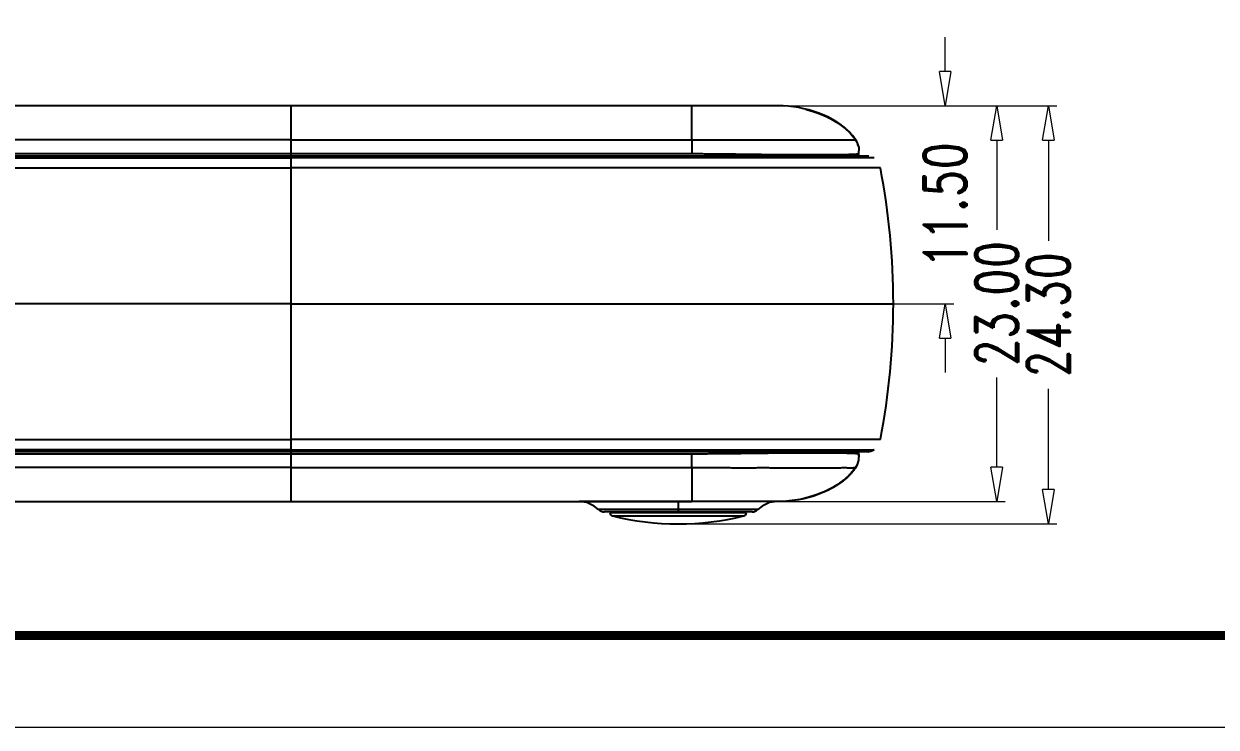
# Model space of a CAD drawing. Header units: millimetres. Extents: x 1884 to 2552, y 611 to 826.
# Drawn here: x 1918.8 to 1988.1, y 611.2 to 652 of the extents above; entities that cross this region are included whole.
import ezdxf

# ---------------------------------------------------------------- set-up
doc = ezdxf.new("R2010")
doc.units = ezdxf.units.MM
doc.layers.add('dim', color=82, linetype='Continuous', lineweight=9)
doc.layers.add('from', color=7, linetype='Continuous', lineweight=13)
doc.styles.add('ROMAND', font='romand.shx', dxfattribs={"width": 0.75, "bigfont": 'gbcbig.shx'})
doc.dimstyles.new('YanXiu', dxfattribs={"dimtxt": 2.5, "dimasz": 2.2, "dimexe": 1, "dimexo": 0, "dimgap": 0.66, "dimtad": 0, "dimzin": 1, "dimdsep": 46, "dimtxsty": 'ROMAND', "dimblk": 'CLOSEDBLANK', "dimcen": 0, "dimclrd": 3, "dimclre": 3, "dimclrt": 7, "dimazin": 0, "dimtfac": 1, "dimtofl": 0, "dimtmove": 0, "dimatfit": 3, "dimldrblk": 'CLOSEDBLANK', "dimfxl": 1, "dimlwd": 5, "dimlwe": 5, "dimarcsym": 0})

# ---------------------------------------------------------------- blocks, each defined once
blk = doc.blocks.new('_ClosedBlank')
at = {"color": 0, "linetype": 'ByBlock', "lineweight": -2}
for p, q in [((-1, 0.167), (0, 0)), ((-1, 0.167), (-1, -0.167)), ((0, 0), (-1, -0.167))]:
    blk.add_line(p, q, dxfattribs=at)
blk = doc.blocks.new('*D57')
at = {"layer": 'Defpoints', "color": 0}
for p in [(1962.601, 647.281), (1969.3, 635.781), (1972.307, 635.781)]:
    blk.add_point(p, dxfattribs=at)
at = {"layer": 'dim', "color": 3, "lineweight": 5}
for p, q in [((1972.307, 649.281), (1972.307, 651.281)), ((1962.601, 647.281), (1972.807, 647.281)), ((1969.3, 635.781), (1972.807, 635.781)), ((1972.307, 633.781), (1972.307, 631.781))]:
    blk.add_line(p, q, dxfattribs=at)
at = {"layer": 'dim', "color": 3, "lineweight": 5, "xscale": 2, "yscale": 2, "zscale": 2}
for p, rotation in [((1972.307, 647.281), 270), ((1972.307, 635.781), 90)]:
    blk.add_blockref('_ClosedBlank', p, dxfattribs=dict(at, rotation=rotation))
at = {"layer": 'dim', "color": 7, "insert": (1972.307, 641.531), "char_height": 2.5, "attachment_point": 5, "rotation": 90, "style": 'ROMAND'}
blk.add_mtext('11.50', dxfattribs=at)
blk = doc.blocks.new('*D58')
at = {"layer": 'Defpoints', "color": 0}
for p in [(1962.601, 647.281), (1962.549, 624.281), (1975.307, 624.281)]:
    blk.add_point(p, dxfattribs=at)
at = {"layer": 'dim', "color": 3, "lineweight": 5}
for p, q in [((1962.601, 647.281), (1975.807, 647.281)), ((1975.307, 645.281), (1975.307, 640.076)), ((1975.307, 626.281), (1975.307, 631.487)), ((1962.549, 624.281), (1975.807, 624.281))]:
    blk.add_line(p, q, dxfattribs=at)
at = {"layer": 'dim', "color": 3, "lineweight": 5, "xscale": 2, "yscale": 2, "zscale": 2}
for p, rotation in [((1975.307, 647.281), 90), ((1975.307, 624.281), 270)]:
    blk.add_blockref('_ClosedBlank', p, dxfattribs=dict(at, rotation=rotation))
at = {"layer": 'dim', "color": 7, "insert": (1975.307, 635.781), "char_height": 2.5, "attachment_point": 5, "rotation": 90, "style": 'ROMAND'}
blk.add_mtext('23.00', dxfattribs=at)
blk = doc.blocks.new('*D59')
at = {"layer": 'Defpoints', "color": 0}
for p in [(1962.601, 647.281), (1956.799, 622.981), (1978.307, 622.981)]:
    blk.add_point(p, dxfattribs=at)
at = {"layer": 'dim', "color": 3, "lineweight": 5}
for p, q in [((1962.601, 647.281), (1978.807, 647.281)), ((1978.307, 645.281), (1978.307, 639.426)), ((1978.307, 624.981), (1978.307, 630.837)), ((1956.799, 622.981), (1978.807, 622.981))]:
    blk.add_line(p, q, dxfattribs=at)
at = {"layer": 'dim', "color": 3, "lineweight": 5, "xscale": 2, "yscale": 2, "zscale": 2}
for p, rotation in [((1978.307, 647.281), 90), ((1978.307, 622.981), 270)]:
    blk.add_blockref('_ClosedBlank', p, dxfattribs=dict(at, rotation=rotation))
at = {"layer": 'dim', "color": 7, "insert": (1978.307, 635.131), "char_height": 2.5, "attachment_point": 5, "rotation": 90, "style": 'ROMAND'}
blk.add_mtext('24.30', dxfattribs=at)

msp = doc.modelspace()

# ---------------------------------------------------------------- linework, layer by layer
at = {"color": 7, "linetype": 'Continuous'}
for p, q in [((1957.599, 647.281), (1910.999, 647.281)), ((1934.299, 647.281), (1934.299, 624.281)), ((1962.601, 647.281), (1954.949, 647.281)), ((1957.599, 645.302), (1957.599, 647.281)), ((1964.21, 647.081), (1964.603, 646.972)), ((1964.603, 646.972), (1964.903, 646.871)), ((1964.789, 646.912), (1964.899, 646.873)), ((1964.85, 646.89), (1964.901, 646.872)), ((1966.221, 646.191), (1966.227, 646.187)), ((1966.227, 646.187), (1966.39, 646.064)), ((1966.26, 646.163), (1966.27, 646.156)), ((1966.27, 646.156), (1966.501, 645.973)), ((1966.39, 646.064), (1966.471, 645.995)), ((1966.394, 646.061), (1966.497, 645.976)), ((1966.536, 645.943), (1966.494, 645.978)), ((1966.501, 645.973), (1966.747, 645.743)), ((1966.527, 645.95), (1966.596, 645.889)), ((1966.6, 645.885), (1966.571, 645.911)), ((1966.625, 645.862), (1966.6, 645.885)), ((1966.715, 645.776), (1966.766, 645.725)), ((1966.731, 645.76), (1966.716, 645.774)), ((1966.716, 645.774), (1966.982, 645.478)), ((1966.728, 645.754), (1966.85, 645.629)), ((1966.747, 645.743), (1966.864, 645.611)), ((1966.766, 645.725), (1966.793, 645.696)), ((1966.78, 645.71), (1966.771, 645.719)), ((1966.803, 645.685), (1966.786, 645.703)), ((1966.813, 645.674), (1966.799, 645.689)), ((1957.599, 645.302), (1957.598, 644.505)), ((1966.811, 645.677), (1967.113, 645.302)), ((1966.835, 645.65), (1966.813, 645.674)), ((1966.835, 645.651), (1966.813, 645.674)), ((1966.832, 645.654), (1966.853, 645.631)), ((1966.84, 645.646), (1966.88, 645.6)), ((1966.849, 645.635), (1966.871, 645.61)), ((1966.866, 645.617), (1966.886, 645.593)), ((1966.871, 645.611), (1966.921, 645.553)), ((1966.91, 645.565), (1966.893, 645.586)), ((1966.903, 645.573), (1967.112, 645.302)), ((1966.982, 645.478), (1966.91, 645.565)), ((1966.912, 645.563), (1967.04, 645.403)), ((1967.015, 645.436), (1966.921, 645.553)), ((1966.991, 645.467), (1967.002, 645.453)), ((1967.002, 645.453), (1967.112, 645.303)), ((1967.112, 645.303), (1967.112, 645.303)), ((1967.112, 645.303), (1967.112, 645.302)), ((1967.113, 645.302), (1967.113, 645.302)), ((1911, 644.505), (1957.598, 644.505)), ((1934.299, 644.385), (1967.514, 644.385)), ((1967.281, 644.502), (1967.262, 644.385)), ((1967.285, 644.535), (1967.281, 644.502)), ((1967.494, 644.385), (1967.849, 644.385)), ((1967.84, 644.385), (1967.838, 644.385)), ((1967.838, 644.385), (1967.853, 644.385)), ((1967.845, 644.385), (1967.852, 644.385)), ((1967.846, 644.385), (1967.853, 644.385)), ((1967.847, 644.385), (1967.856, 644.385)), ((1967.849, 644.385), (1967.873, 644.384)), ((1900.052, 643.671), (1934.299, 643.671)), ((1968.546, 643.671), (1934.299, 643.671)), ((1967.713, 644.267), (1967.513, 644.267)), ((1967.866, 644.267), (1967.713, 644.267)), ((1968.182, 644.267), (1967.866, 644.267)), ((1934.299, 635.781), (1899.298, 635.781)), ((1934.299, 635.781), (1969.3, 635.781)), ((1900.052, 627.892), (1934.299, 627.892)), ((1968.546, 627.892), (1934.299, 627.892)), ((1934.299, 627.178), (1900.758, 627.178)), ((1934.299, 627.296), (1900.929, 627.296)), ((1911, 627.058), (1957.598, 627.058)), ((1934.299, 627.296), (1967.669, 627.296)), ((1957.599, 626.26), (1957.598, 627.058)), ((1959.566, 627.178), (1959.454, 627.178)), ((1967.262, 627.178), (1967.281, 627.061)), ((1967.848, 627.178), (1967.619, 627.178)), ((1967.669, 627.296), (1968.183, 627.296)), ((1967.724, 627.178), (1967.705, 627.178)), ((1967.824, 627.178), (1967.817, 627.178)), ((1967.828, 627.178), (1967.827, 627.178)), ((1967.835, 627.178), (1967.828, 627.178)), ((1967.85, 627.178), (1967.84, 627.178)), ((1967.85, 627.178), (1967.844, 627.178)), ((1967.855, 627.178), (1967.848, 627.178)), ((1967.86, 627.178), (1967.85, 627.178)), ((1967.864, 627.179), (1967.851, 627.178)), ((1967.866, 627.179), (1967.855, 627.178)), ((1967.865, 627.179), (1967.862, 627.178)), ((1967.865, 627.179), (1967.863, 627.178)), ((1967.873, 627.179), (1967.865, 627.179)), ((1967.952, 627.189), (1967.919, 627.183)), ((1967.987, 627.197), (1967.952, 627.189)), ((1968.022, 627.208), (1967.985, 627.197)), ((1968.057, 627.222), (1968.02, 627.208)), ((1968.16, 627.279), (1968.126, 627.257)), ((1968.183, 627.296), (1968.16, 627.279)), ((1957.599, 626.26), (1957.599, 624.281)), ((1966.532, 625.617), (1966.451, 625.548)), ((1966.748, 625.82), (1966.501, 625.59)), ((1966.61, 625.687), (1966.517, 625.604)), ((1966.677, 625.75), (1966.742, 625.815)), ((1966.904, 625.99), (1966.729, 625.809)), ((1966.785, 625.859), (1966.741, 625.813)), ((1966.926, 626.023), (1966.748, 625.82)), ((1966.771, 625.844), (1966.794, 625.869)), ((1966.784, 625.858), (1966.782, 625.856)), ((1966.809, 625.884), (1966.784, 625.858)), ((1966.789, 625.863), (1966.787, 625.861)), ((1966.818, 625.894), (1966.807, 625.882)), ((1966.816, 625.892), (1966.836, 625.913)), ((1966.845, 625.923), (1966.832, 625.909)), ((1966.864, 625.944), (1966.841, 625.918)), ((1966.884, 625.967), (1966.856, 625.935)), ((1966.901, 625.987), (1966.862, 625.943)), ((1966.88, 625.962), (1966.929, 626.02)), ((1966.966, 626.065), (1966.896, 625.981)), ((1967.112, 626.26), (1966.904, 625.99)), ((1966.929, 626.02), (1967.026, 626.141)), ((1967.002, 626.11), (1966.934, 626.026)), ((1967.112, 626.26), (1967.002, 626.11)), ((1967.112, 626.26), (1967.112, 626.26)), ((1967.112, 626.26), (1967.112, 626.26)), ((1967.113, 626.261), (1967.113, 626.261)), ((1967.113, 626.261), (1967.113, 626.261)), ((1965.512, 624.95), (1965.483, 624.936)), ((1965.879, 625.148), (1965.829, 625.119)), ((1965.982, 625.211), (1965.953, 625.193)), ((1906.049, 624.281), (1957.599, 624.281)), ((1962.599, 624.281), (1951.049, 624.281)), ((1956.799, 624.281), (1956.799, 623.681)), ((1964.242, 624.491), (1964.168, 624.471)), ((1964.603, 624.59), (1964.21, 624.481)), ((1964.903, 624.692), (1964.603, 624.59)), ((1964.901, 624.691), (1964.85, 624.673)), ((1961.432, 623.814), (1952.166, 623.814)), ((1961.092, 623.681), (1952.506, 623.681)), ((1952.827, 623.681), (1952.828, 623.635)), ((1952.827, 623.681), (1952.828, 623.635)), ((1952.828, 623.635), (1960.77, 623.635)), ((1960.771, 623.681), (1960.77, 623.635)), ((1960.771, 623.681), (1960.77, 623.635)), ((1952.98, 623.444), (1960.618, 623.444))]:
    msp.add_line(p, q, dxfattribs=at)
for points in [[(1964.21, 647.081), (1964.409, 647.029), (1964.602, 646.973), (1964.789, 646.912)], [(1964.212, 647.081), (1964.878, 646.881), (1965.47, 646.634), (1965.99, 646.347), (1966.436, 646.027), (1966.811, 645.677)], [(1964.229, 647.076), (1964.257, 647.07), (1964.508, 647.001)], [(1964.843, 646.892), (1965.01, 646.832), (1965.266, 646.727), (1965.439, 646.647)], [(1965.481, 646.628), (1965.623, 646.557), (1965.769, 646.478), (1965.908, 646.397)], [(1965.483, 646.627), (1965.494, 646.622), (1965.672, 646.531), (1965.77, 646.477), (1965.829, 646.444), (1965.879, 646.415), (1965.948, 646.373)], [(1965.487, 646.625), (1965.513, 646.613), (1965.747, 646.49), (1965.967, 646.361), (1965.979, 646.353)], [(1965.908, 646.397), (1966.04, 646.314), (1966.165, 646.231), (1966.283, 646.146), (1966.394, 646.061)], [(1966.01, 646.333), (1966.169, 646.228), (1966.351, 646.095)], [(1966.038, 646.316), (1966.124, 646.259), (1966.211, 646.199), (1966.294, 646.137)], [(1966.351, 646.095), (1966.513, 645.963), (1966.639, 645.849), (1966.717, 645.774)], [(1966.375, 646.076), (1966.453, 646.013), (1966.527, 645.95)], [(1966.497, 645.976), (1966.592, 645.893), (1966.675, 645.815), (1966.742, 645.749), (1966.777, 645.712)], [(1966.674, 645.815), (1966.66, 645.829), (1966.643, 645.845)], [(1966.927, 645.545), (1966.932, 645.539), (1966.947, 645.521)], [(1966.965, 645.499), (1966.986, 645.473), (1967.009, 645.444), (1967.033, 645.412), (1967.058, 645.378), (1967.083, 645.344), (1967.108, 645.309), (1967.111, 645.305)], [(1967.111, 645.305), (1967.186, 645.178), (1967.288, 644.857), (1967.281, 644.502)], [(1967.113, 645.302), (1967.154, 645.238), (1967.164, 645.215)], [(1908.802, 644.385), (1909.565, 644.385), (1909.652, 644.385), (1934.299, 644.385)], [(1959.454, 627.178), (1959.228, 627.178), (1959.114, 627.178), (1934.299, 627.178)], [(1967.639, 627.178), (1960.008, 627.178), (1959.899, 627.178), (1959.566, 627.178)], [(1967.281, 627.061), (1967.288, 627.018), (1967.285, 626.687), (1967.178, 626.368), (1967.111, 626.258)], [(1967.919, 627.183), (1967.888, 627.18), (1967.86, 627.178)], [(1967.985, 627.197), (1967.949, 627.189), (1967.916, 627.183), (1967.886, 627.18)], [(1968.127, 627.257), (1968.092, 627.238), (1968.056, 627.221)], [(1967.169, 626.362), (1967.137, 626.298), (1967.113, 626.261)], [(1967.137, 626.301), (1967.132, 626.29), (1967.121, 626.273)], [(1967.113, 626.261), (1966.811, 625.886), (1966.437, 625.536), (1965.99, 625.216), (1965.471, 624.929), (1964.878, 624.682), (1964.211, 624.481)], [(1966.711, 625.783), (1966.631, 625.706), (1966.501, 625.59), (1966.453, 625.552)], [(1966.753, 625.825), (1966.692, 625.764), (1966.607, 625.684)], [(1967.111, 626.258), (1967.101, 626.243), (1967.074, 626.206), (1967.048, 626.171), (1967.023, 626.137), (1966.998, 626.105), (1966.975, 626.076), (1966.953, 626.049), (1966.935, 626.027)], [(1965.445, 624.918), (1965.252, 624.83), (1964.997, 624.726)], [(1966.005, 625.226), (1965.926, 625.176), (1965.786, 625.094), (1965.638, 625.014), (1965.484, 624.936), (1965.479, 624.934)], [(1965.973, 625.206), (1965.945, 625.188), (1965.726, 625.061), (1965.495, 624.941), (1965.482, 624.935)], [(1965.771, 625.086), (1965.672, 625.032), (1965.494, 624.941)], [(1965.976, 625.207), (1965.866, 625.141), (1965.753, 625.076), (1965.635, 625.012)], [(1966.471, 625.568), (1966.39, 625.499), (1966.227, 625.376), (1966.104, 625.291), (1966.007, 625.227), (1965.998, 625.221)], [(1966.451, 625.548), (1966.365, 625.48), (1966.275, 625.411), (1966.18, 625.343), (1966.08, 625.275), (1966, 625.223)], [(1966.414, 625.52), (1966.335, 625.456), (1966.149, 625.321), (1966.016, 625.234)], [(1966.395, 625.506), (1966.27, 625.407), (1966.08, 625.274)], [(1952.166, 623.814), (1951.925, 624.007), (1951.487, 624.218), (1951.049, 624.281)], [(1962.549, 624.281), (1962.111, 624.218), (1961.673, 624.007), (1961.432, 623.814)], [(1964.168, 624.471), (1963.872, 624.407), (1963.567, 624.355), (1963.253, 624.315), (1962.931, 624.29), (1962.602, 624.281)], [(1964.607, 624.592), (1964.411, 624.534), (1964.21, 624.481)], [(1964.508, 624.562), (1964.257, 624.493), (1964.237, 624.489)], [(1964.863, 624.677), (1964.831, 624.666), (1964.682, 624.615), (1964.529, 624.568), (1964.428, 624.539)], [(1964.997, 624.726), (1964.731, 624.631), (1964.454, 624.546)], [(1964.899, 624.691), (1964.796, 624.653), (1964.607, 624.592)]]:
    msp.add_lwpolyline(points, dxfattribs=at)
for centre, radius, start, end in [((1964.488, 643.494), 3.187, 34.57498, 39.96959), ((1966.24, 644.702), 1.058, 12.75855, 34.53983), ((1927.66, 635.781), 41.64, 349.07816, 10.92184), ((1966.24, 626.86), 1.058, 3.69581, 10.77531), ((1967.841, 627.728), 0.55, 270.32904, 272.49495), ((1966.24, 626.86), 1.058, 325.46017, 352.99765), ((1964.487, 628.07), 3.188, 319.9969, 325.42456), ((1952.506, 624.181), 0.5, 227.2522, 270), ((1953.028, 623.638), 0.2, 181, 256.18294), ((1960.57, 623.638), 0.2, 283.81706, 359), ((1961.092, 624.181), 0.5, 270, 312.7478), ((1956.799, 638.973), 15.991, 256.18294, 283.81706)]:
    msp.add_arc(centre, radius, start, end, dxfattribs=at)
for points, start_tangent, end_tangent in [([(1966.93, 645.541), (1962.599, 647.281)], (-0.641899, 0.766789), (-1, 0)), ([(1934.299, 645.302), (1932.226, 645.302), (1930.291, 645.302), (1928.485, 645.302), (1926.8, 645.302), (1925.225, 645.302), (1923.752, 645.302), (1922.377, 645.303), (1921.095, 645.303), (1919.901, 645.303), (1918.788, 645.303), (1917.751, 645.303), (1916.783, 645.302), (1915.88, 645.302), (1915.041, 645.302), (1914.261, 645.302), (1913.537, 645.303), (1912.865, 645.303), (1912.248, 645.302), (1911.645, 645.302), (1910.999, 645.302)], (-1, 0), (-1, 0.000519)), ([(1934.299, 645.302), (1936.372, 645.302), (1938.307, 645.302), (1940.113, 645.302), (1941.798, 645.302), (1943.373, 645.302), (1944.845, 645.302), (1946.221, 645.303), (1947.503, 645.303), (1948.697, 645.303), (1949.81, 645.303), (1950.847, 645.303), (1951.815, 645.302), (1952.718, 645.302), (1953.557, 645.302), (1954.337, 645.302), (1955.061, 645.303), (1955.733, 645.303), (1956.35, 645.302), (1956.953, 645.302), (1957.599, 645.302)], (1, 0), (1, 0.000519)), ([(1957.599, 645.302), (1957.776, 645.303), (1957.956, 645.304), (1958.135, 645.305), (1958.316, 645.305), (1958.5, 645.305), (1958.683, 645.303), (1958.86, 645.302), (1959.029, 645.302), (1959.193, 645.304), (1959.359, 645.306), (1959.531, 645.309), (1959.711, 645.311), (1959.893, 645.313), (1960.079, 645.314), (1960.274, 645.314), (1960.486, 645.315), (1960.719, 645.314), (1960.974, 645.314), (1961.251, 645.313), (1961.55, 645.312), (1961.872, 645.312), (1962.219, 645.312), (1962.59, 645.313), (1962.996, 645.314), (1963.446, 645.314), (1963.928, 645.314), (1964.403, 645.314), (1964.841, 645.314), (1965.23, 645.314), (1965.562, 645.314), (1965.837, 645.314), (1966.063, 645.313), (1966.249, 645.312), (1966.403, 645.312), (1966.531, 645.312), (1966.637, 645.313), (1966.724, 645.314), (1966.796, 645.314), (1966.855, 645.315), (1966.904, 645.314), (1966.943, 645.314), (1966.973, 645.313), (1966.998, 645.312), (1967.018, 645.311), (1967.036, 645.31), (1967.051, 645.308), (1967.065, 645.306), (1967.077, 645.304), (1967.087, 645.302), (1967.094, 645.302), (1967.103, 645.303), (1967.111, 645.303)], (1, 0.000751), (0.968611, -0.248581)), ([(1957.598, 644.505), (1957.776, 644.505), (1957.953, 644.504), (1958.13, 644.504), (1958.308, 644.502), (1958.489, 644.5), (1958.67, 644.497), (1958.849, 644.494), (1959.027, 644.491), (1959.201, 644.49), (1959.371, 644.489), (1959.546, 644.488), (1959.728, 644.487), (1959.913, 644.485), (1960.102, 644.483), (1960.302, 644.481), (1960.518, 644.478), (1960.757, 644.475), (1961.018, 644.472), (1961.304, 644.468), (1961.612, 644.464), (1961.945, 644.461), (1962.303, 644.458), (1962.686, 644.455), (1963.104, 644.452), (1963.568, 644.45), (1964.065, 644.448), (1964.555, 644.447), (1965.006, 644.447), (1965.405, 644.448), (1965.745, 644.45), (1966.025, 644.453), (1966.255, 644.455), (1966.443, 644.458), (1966.598, 644.461), (1966.727, 644.464), (1966.833, 644.468), (1966.921, 644.471), (1966.992, 644.475), (1967.05, 644.478), (1967.097, 644.48), (1967.134, 644.482), (1967.163, 644.484), (1967.186, 644.486), (1967.205, 644.487), (1967.221, 644.488), (1967.234, 644.489), (1967.246, 644.489), (1967.256, 644.49), (1967.265, 644.491), (1967.275, 644.494), (1967.279, 644.502)], (0.999999, -0.001431), (0.274704, 0.961529)), ([(1900.885, 644.267), (1901.085, 644.267), (1901.348, 644.267), (1901.695, 644.267), (1902.139, 644.267), (1902.667, 644.267), (1903.244, 644.267), (1903.841, 644.267), (1904.443, 644.267), (1905.038, 644.267), (1905.608, 644.267), (1906.141, 644.267), (1906.637, 644.267), (1907.109, 644.267), (1907.576, 644.267), (1908.05, 644.267), (1908.533, 644.267), (1909.013, 644.267), (1909.484, 644.267), (1909.953, 644.267), (1910.443, 644.267), (1910.979, 644.267), (1911.575, 644.267), (1912.243, 644.267), (1913.002, 644.267), (1913.857, 644.267), (1914.791, 644.267), (1915.798, 644.267), (1916.892, 644.267), (1918.079, 644.267), (1919.362, 644.267), (1920.752, 644.267), (1922.258, 644.267), (1923.888, 644.267), (1925.652, 644.267), (1927.564, 644.267), (1929.637, 644.267), (1931.884, 644.267), (1934.299, 644.267)], (1, -0.000052), (1, 0)), ([(1967.513, 644.267), (1967.25, 644.267), (1966.903, 644.267), (1966.459, 644.267), (1965.931, 644.267), (1965.354, 644.267), (1964.757, 644.267), (1964.155, 644.267), (1963.56, 644.267), (1962.99, 644.267), (1962.457, 644.267), (1961.961, 644.267), (1961.489, 644.267), (1961.022, 644.267), (1960.548, 644.267), (1960.065, 644.267), (1959.585, 644.267), (1959.114, 644.267), (1958.645, 644.267), (1958.155, 644.267), (1957.619, 644.267), (1957.023, 644.267), (1956.354, 644.267), (1955.596, 644.267), (1954.741, 644.267), (1953.807, 644.267), (1952.8, 644.267), (1951.706, 644.267), (1950.519, 644.267), (1949.236, 644.267), (1947.846, 644.267), (1946.34, 644.267), (1944.71, 644.267), (1942.946, 644.267), (1941.034, 644.267), (1938.961, 644.267), (1936.714, 644.267), (1934.299, 644.267)], (-1, 0.00001), (-1, 0)), ([(1957.598, 627.058), (1957.776, 627.058), (1957.953, 627.059), (1958.13, 627.059), (1958.308, 627.061), (1958.489, 627.063), (1958.67, 627.066), (1958.849, 627.069), (1959.027, 627.072), (1959.201, 627.073), (1959.371, 627.074), (1959.546, 627.075), (1959.728, 627.076), (1959.913, 627.078), (1960.102, 627.08), (1960.302, 627.082), (1960.518, 627.085), (1960.757, 627.088), (1961.018, 627.091), (1961.304, 627.095), (1961.612, 627.099), (1961.945, 627.102), (1962.303, 627.105), (1962.686, 627.108), (1963.104, 627.11), (1963.568, 627.113), (1964.065, 627.115), (1964.555, 627.116), (1965.006, 627.116), (1965.405, 627.115), (1965.745, 627.113), (1966.025, 627.11), (1966.255, 627.108), (1966.443, 627.105), (1966.598, 627.102), (1966.727, 627.099), (1966.833, 627.095), (1966.921, 627.092), (1966.992, 627.088), (1967.05, 627.085), (1967.097, 627.083), (1967.134, 627.08), (1967.163, 627.079), (1967.186, 627.077), (1967.205, 627.076), (1967.221, 627.075), (1967.234, 627.074), (1967.246, 627.074), (1967.256, 627.073), (1967.265, 627.072), (1967.275, 627.069), (1967.279, 627.06)], (0.999999, 0.001431), (0.274762, -0.961512)), ([(1934.299, 626.26), (1932.226, 626.26), (1930.291, 626.26), (1928.485, 626.261), (1926.8, 626.261), (1925.225, 626.261), (1923.753, 626.26), (1922.377, 626.26), (1921.095, 626.26), (1919.901, 626.26), (1918.788, 626.26), (1917.751, 626.26), (1916.783, 626.26), (1915.88, 626.261), (1915.041, 626.261), (1914.261, 626.261), (1913.537, 626.26), (1912.865, 626.26), (1912.248, 626.261), (1911.645, 626.261), (1910.999, 626.26)], (-1, 0), (-1, -0.000519)), ([(1934.299, 626.26), (1936.372, 626.26), (1938.307, 626.26), (1940.113, 626.261), (1941.798, 626.261), (1943.373, 626.261), (1944.845, 626.26), (1946.221, 626.26), (1947.503, 626.26), (1948.697, 626.26), (1949.81, 626.26), (1950.847, 626.26), (1951.815, 626.26), (1952.718, 626.261), (1953.557, 626.261), (1954.337, 626.261), (1955.061, 626.26), (1955.733, 626.26), (1956.35, 626.261), (1956.953, 626.261), (1957.599, 626.26)], (1, 0), (1, -0.000519)), ([(1957.599, 626.26), (1957.776, 626.26), (1957.956, 626.259), (1958.135, 626.258), (1958.316, 626.258), (1958.5, 626.258), (1958.683, 626.259), (1958.86, 626.261), (1959.029, 626.261), (1959.193, 626.259), (1959.359, 626.257), (1959.531, 626.254), (1959.711, 626.252), (1959.893, 626.25), (1960.079, 626.249), (1960.274, 626.249), (1960.486, 626.248), (1960.719, 626.249), (1960.974, 626.249), (1961.251, 626.25), (1961.55, 626.251), (1961.872, 626.251), (1962.219, 626.25), (1962.59, 626.25), (1962.996, 626.249), (1963.446, 626.249), (1963.928, 626.249), (1964.403, 626.249), (1964.841, 626.249), (1965.23, 626.249), (1965.562, 626.249), (1965.837, 626.249), (1966.063, 626.25), (1966.249, 626.25), (1966.403, 626.251), (1966.531, 626.251), (1966.637, 626.25), (1966.724, 626.249), (1966.796, 626.249), (1966.855, 626.248), (1966.904, 626.248), (1966.943, 626.249), (1966.973, 626.25), (1966.998, 626.251), (1967.018, 626.252), (1967.036, 626.253), (1967.051, 626.255), (1967.065, 626.257), (1967.077, 626.259), (1967.087, 626.261), (1967.094, 626.261), (1967.103, 626.26), (1967.111, 626.26)], (1, -0.000751), (0.968615, 0.248568)), ([(1966.929, 626.02), (1962.599, 624.281)], (-0.642341, -0.766419), (-1, 0))]:
    msp.add_spline(points, degree=3, dxfattribs=dict(at, start_tangent=start_tangent, end_tangent=end_tangent))
at = {"layer": 'from'}
msp.add_lwpolyline([(1884.033, 611.167), (2193.173, 611.167), (2193.173, 825.991), (1884.033, 825.991)], close=True, dxfattribs=at)
at = {"layer": 'from', "const_width": 0.533}
msp.add_lwpolyline([(1889.36, 616.494), (1889.36, 820.663), (2187.845, 820.663), (2187.845, 616.494), (1889.36, 616.494)], dxfattribs=at)

# ---------------------------------------------------------------- dimensions: what is measured, and where the dimension line sits
at = {"layer": 'dim'}
for base, p2, picture, middle in [((1972.307, 635.781), (1969.3, 635.781), '*D57', (1972.307, 641.531)), ((1978.307, 622.981), (1956.799, 622.981), '*D59', (1978.307, 635.131)), ((1975.307, 624.281), (1962.549, 624.281), '*D58', (1975.307, 635.781))]:
    dim = msp.add_linear_dim(base=base, p1=(1962.601, 647.281), p2=p2, angle=90, dimstyle='YanXiu', override={"dimasz": 2, "dimexe": 0.49975, "dimgap": 0.49975}, dxfattribs=at)
    dim.commit()
    dim.dimension.update_dxf_attribs({"geometry": picture, "text_midpoint": middle})

doc.saveas('drawing.dxf')
